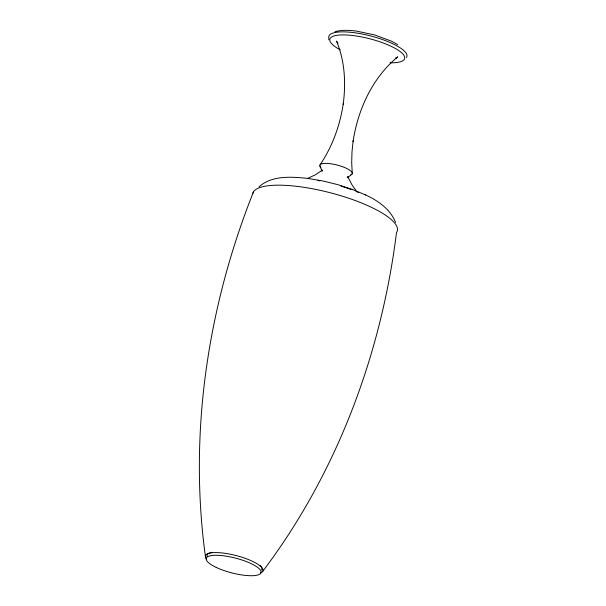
<?xml version="1.0" encoding="UTF-8"?>
<svg xmlns="http://www.w3.org/2000/svg" width="606" height="606" viewBox="0 0 606 606"><rect width="100%" height="100%" fill="white"/><g stroke="black" fill="none" stroke-linecap="round" stroke-linejoin="round"><path stroke-width="0.91" d="M328.755 38.867L328.77 39.814M253.558 191.693C207.578 306.894 188.474 434.01 205.525 557.27M320.051 164.832C332.376 146.554 340.057 125.366 343.284 103.603L343.201 104.277C345.996 83.136 344.897 60.873 336.474 41.072L337.86 43.102M262.648 571.443C336.891 473.301 381.288 354.275 396.506 232.568A74.644 20.074 14.5 0 0 333.717 193.67A74.644 20.074 14.5 0 0 252.8 193.299M347.306 177.77L348.42 176.619M352.094 173.99L347.632 177.596L347.738 176.657L352.184 185.201L355.957 190.42M322.18 170.316L315.514 174.717L307.651 178.437M259.073 186.769C272.245 175.111 291.607 176.785 307.742 178.399L322.983 180.982L337.837 184.663L352.654 189.542M396.695 57.85L395.37 58.479L397.695 56.843C372.425 77.795 357.919 109.428 353.078 141.456L353.162 140.781L351.995 151.795L351.692 162.673L352.23 172.816M334.959 31.754C341.776 29.626 349.003 30.292 355.98 31.012L374.364 34.845L391.355 41.125L397.748 44.602M364.668 194.549L365.668 194.958C378.152 200.73 390.34 209.237 395.604 222.455M352.056 189.292L365.668 194.958M337.36 42.844L337.875 43.253M319.915 166.006L322.066 171.248M321.627 169.256L322.051 170.786M317.945 180.512A54.972 14.786 14.5 0 1 319.779 180.853M341.019 186.118A54.972 14.786 14.5 0 1 350.707 189.383M356.002 191.435A54.972 14.786 14.5 0 1 358.547 192.503M320.877 167.415A16.733 4.5 14.5 0 1 336.603 164.908A16.733 4.5 14.5 0 1 350.859 174.854M340.246 49.843A38.655 10.393 14.5 0 1 342.246 34.906A38.655 10.393 14.5 0 1 396.135 48.919A38.655 10.393 14.5 0 1 390.075 62.804M206.631 559.118A29.702 7.984 14.5 0 1 236.09 555.543A29.702 7.984 14.5 0 1 260.459 572.973M207.138 556.482A28.315 7.613 14.5 0 1 209.456 553.028M210.077 552.808A28.315 7.613 14.5 0 1 212.365 552.308M260.201 565.625A28.315 7.613 14.5 0 1 261.595 569.996M328.929 38.223A40.322 10.847 14.5 0 1 369.16 35.565A40.322 10.847 14.5 0 1 406.49 57.464M216.206 567.405A28.315 7.613 14.5 0 0 260.754 573.253A28.315 7.613 14.5 0 0 223.962 555.846A28.315 7.613 14.5 0 0 216.206 567.405"/></g></svg>
